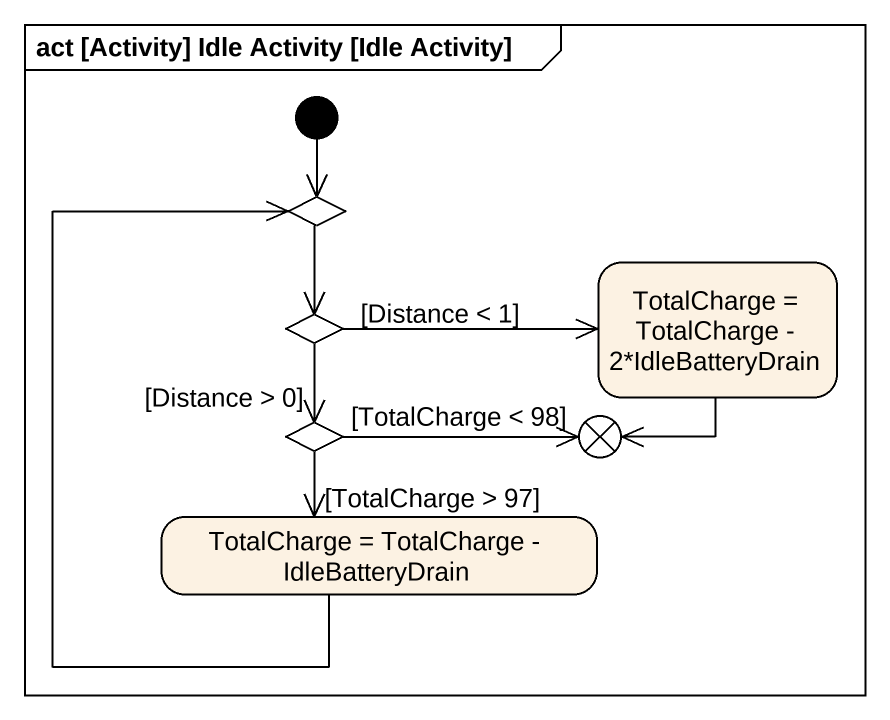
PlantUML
@startuml
mainframe act [Activity] Idle Activity [Idle Activity]
hide empty description
state choice1 <<choice>>
state choice2 <<choice>>
state "TotalCharge = TotalCharge - 2*IdleBatteryDrain" as TotalCharge_TotalCharge_2
state choice3 <<choice>>
state flowfinal1 <<end>>
state "TotalCharge = TotalCharge - IdleBatteryDrain" as TotalCharge_TotalCharge
[*] --> choice1
choice1 --> choice2
choice2 -right-> TotalCharge_TotalCharge_2 : [Distance < 1]
choice2 --> choice3 : [Distance > 0]
TotalCharge_TotalCharge_2 --> flowfinal1
choice3 -right-> flowfinal1 : [TotalCharge < 98]
choice3 --> TotalCharge_TotalCharge : [TotalCharge > 97]
TotalCharge_TotalCharge -up-> choice1
@enduml
